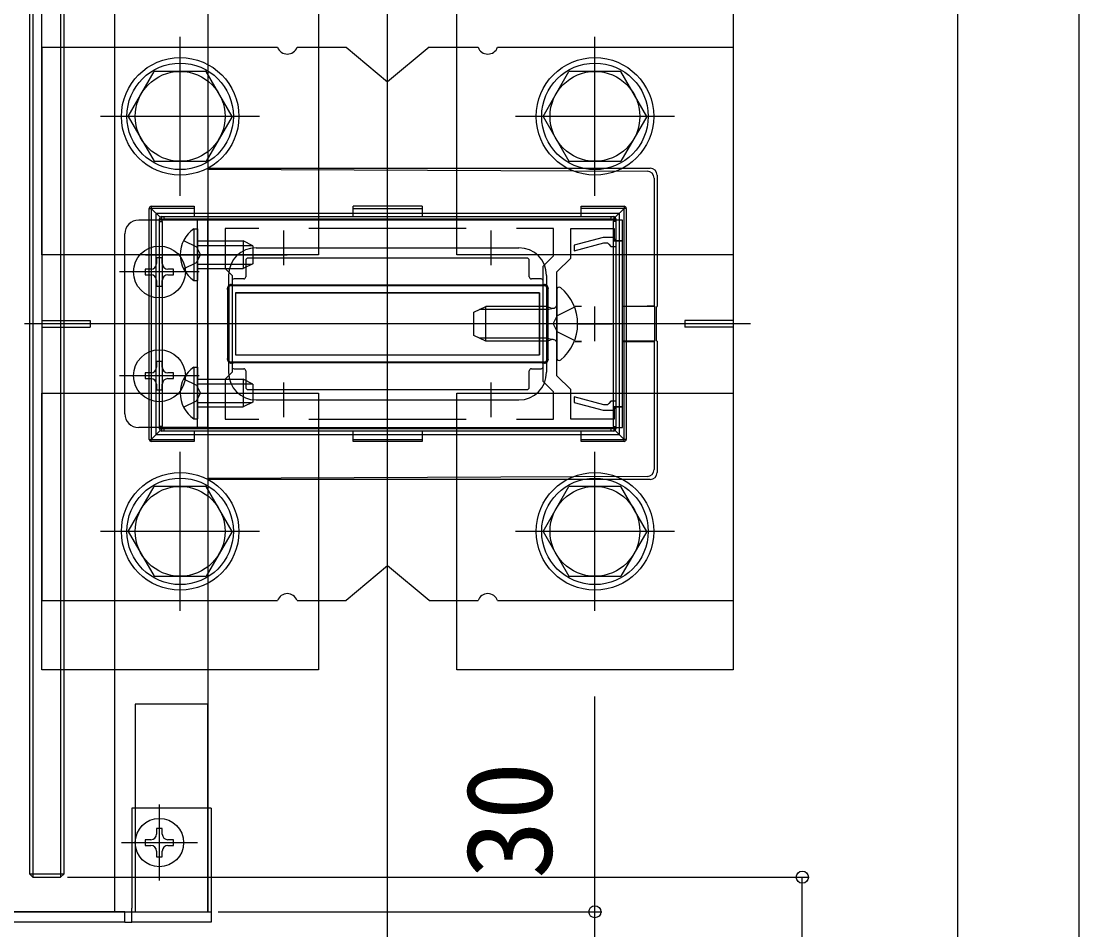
# Model space of a CAD drawing. Units: millimetres, scale not verified. Extents: x -875 to 875, y -1300 to 1294.
# Drawn here: x -248 to -95, y 135.2 to 266.6 of the extents above; entities that cross this region are included whole.
import ezdxf
from ezdxf.enums import TextEntityAlignment as Align

# ---------------------------------------------------------------- set-up
doc = ezdxf.new("R2010")
doc.units = ezdxf.units.MM
doc.header["$LTSCALE"] = 8
for name, color, linetype in [('0-2_YKK_11', 7, 'Continuous'), ('0-3_YKK_12', 2, 'Continuous'), ('0-4_YKK_13', 4, 'Continuous'), ('0-5_YKK_D', 6, 'Continuous'), ('0-7_YSS_K', 3, 'Continuous')]:
    doc.layers.add(name, color=color, linetype=linetype)
doc.styles.add('ＭＳ ゴシック', font='')
doc.styles.get('ＭＳ ゴシック').set_extended_font_data('MS Gothic')

msp = doc.modelspace()

# ---------------------------------------------------------------- linework, layer by layer
at = {"layer": '0-2_YKK_11'}
for p, q in [((-210, 231.353), (-210, 236.353)), ((-183.633, 236.653), (-206.367, 236.653)), ((-180, 231.353), (-180, 236.353)), ((-212.5, 233.853), (-207.5, 233.853)), ((-182.5, 233.853), (-177.5, 233.853)), ((-165, 220.353), (-165, 225.353)), ((-167.5, 222.853), (-162.5, 222.853)), ((-210, 209.353), (-210, 214.353)), ((-180, 209.353), (-180, 214.353)), ((-212.5, 211.853), (-207.5, 211.853)), ((-182.5, 211.853), (-177.5, 211.853)), ((-206.367, 209.053), (-183.633, 209.053))]:
    msp.add_line(p, q, dxfattribs=at)
msp.add_lwpolyline([(-221, 207.853), (-161, 207.853), (-161, 210.853), (-162.2, 210.853), (-162.2, 209.053), (-168.5, 209.053), (-168.5, 213.353), (-170.5, 215.353), (-170.5, 230.353), (-168.5, 232.353), (-168.5, 236.653), (-162.2, 236.653), (-162.2, 234.853), (-161, 234.853), (-161, 237.853), (-221, 237.853)], close=True, dxfattribs=at)
for points in [[(-213.633, 236.653), (-218.5, 236.653), (-218.5, 230.853), (-217.5, 229.853), (-217.5, 215.853), (-218.5, 214.853), (-218.5, 209.053), (-213.633, 209.053)], [(-176.367, 209.053), (-171, 209.053), (-171, 213.025), (-172.5, 214.525), (-172.5, 231.182), (-171, 232.682), (-171, 236.653), (-176.367, 236.653)], [(-162, 218.996), (-162, 211.653), (-162.7, 211.653), (-163, 211.353), (-163.2, 211.153), (-163.695, 211.153), (-168, 212.307), (-168, 211.479), (-163.8, 210.353), (-162.4, 210.353), (-162.2, 210.553), (-161.9, 210.853), (-161, 210.853), (-161, 234.853), (-161.9, 234.853), (-162.2, 235.153), (-162.4, 235.353), (-163.8, 235.353), (-168, 234.228), (-168, 233.4), (-163.695, 234.553), (-163.2, 234.553), (-163, 234.353), (-162.7, 234.053), (-162, 234.053), (-162, 226.711)]]:
    msp.add_lwpolyline(points, dxfattribs=at)
at = {"layer": '0-3_YKK_12'}
for p, q in [((-234.5, 860.353), (-234.5, 137.853)), ((-221, 846.853), (-221, 137.853)), ((-95, 722.853), (-95, 117.853)), ((-214, 233.853), (-176, 233.853)), ((-218, 229.853), (-218, 215.853)), ((-172, 229.853), (-172, 215.853)), ((-142.5, 222.853), (-247.5, 222.853)), ((-214, 211.853), (-176, 211.853)), ((-255, 137.853), (-221, 137.853))]:
    msp.add_line(p, q, dxfattribs=at)
for centre, start, end in [((-214, 229.853), 90, 180), ((-176, 229.853), 0, 90), ((-214, 215.853), 180, 270), ((-176, 215.853), 270, 0)]:
    msp.add_arc(centre, 4, start, end, dxfattribs=at)
at = {"layer": '0-4_YKK_13'}
for p, q in [((-246.3, 857.853), (-246.3, 142.853)), ((-242.3, 857.853), (-242.3, 142.853)), ((-225, 241.353), (-225, 264.353)), ((-165, 241.353), (-165, 264.353)), ((-245, 262.853), (-210.914, 262.853)), ((-245, 262.853), (-245, 182.853)), ((-208.086, 262.853), (-201, 262.853)), ((-201, 262.853), (-195, 257.853)), ((-189, 262.853), (-195, 257.853)), ((-189, 262.853), (-181.914, 262.853)), ((-179.086, 262.853), (-145, 262.853)), ((-145, 262.853), (-145, 182.853)), ((-232.5, 252.853), (-228.758, 259.353)), ((-221.253, 259.353), (-228.758, 259.353)), ((-217.5, 252.853), (-221.242, 259.353)), ((-172.5, 252.853), (-168.758, 259.353)), ((-161.253, 259.353), (-168.758, 259.353)), ((-157.5, 252.853), (-161.242, 259.353)), ((-213.5, 252.853), (-236.5, 252.853)), ((-232.5, 252.853), (-228.758, 246.353)), ((-217.5, 252.853), (-221.242, 246.353)), ((-153.5, 252.853), (-176.5, 252.853)), ((-172.5, 252.853), (-168.758, 246.353)), ((-157.5, 252.853), (-161.242, 246.353)), ((-228.758, 246.353), (-221.242, 246.353)), ((-168.758, 246.353), (-161.242, 246.353)), ((-221, 245.353), (-156.999, 245.353)), ((-221, 245.21), (-157.436, 244.919)), ((-156.442, 243.921), (-156.442, 225.389)), ((-156, 244.359), (-156, 225.353)), ((-229.478, 206.153), (-229.478, 239.553)), ((-229.478, 239.553), (-229.178, 239.553)), ((-229.178, 239.853), (-222.978, 239.853)), ((-229.178, 239.853), (-229.178, 239.553)), ((-222.978, 239.553), (-229.178, 239.553)), ((-229.178, 239.553), (-229.178, 206.153)), ((-227.89, 238.265), (-229.178, 239.553)), ((-228.5, 238.853), (-161.5, 238.853)), ((-222.978, 239.853), (-222.978, 238.353)), ((-199.978, 238.353), (-199.978, 239.853)), ((-189.978, 239.853), (-199.978, 239.853)), ((-199.978, 239.553), (-189.978, 239.553)), ((-189.978, 239.853), (-189.978, 238.353)), ((-166.978, 239.853), (-160.778, 239.853)), ((-166.978, 238.353), (-166.978, 239.853)), ((-162.066, 238.265), (-160.778, 239.553)), ((-161.5, 238.853), (-161.5, 206.853)), ((-160.478, 239.553), (-160.778, 239.553)), ((-160.778, 206.153), (-160.778, 239.553)), ((-160.478, 239.553), (-160.478, 206.153)), ((-221, 237.853), (-231, 237.853)), ((-227.978, 237.648), (-227.978, 238.053)), ((-227.978, 208.058), (-227.978, 237.648)), ((-227.978, 237.648), (-227.606, 237.648)), ((-227.678, 238.353), (-227.312, 238.353)), ((-227.606, 237.648), (-227.606, 208.058)), ((-227.312, 238.353), (-162.688, 238.353)), ((-162.665, 238.003), (-227.29, 238.003)), ((-222.5, 207.853), (-222.5, 237.853)), ((-221, 207.853), (-221, 237.853)), ((-162.688, 238.353), (-162.278, 238.353)), ((-162.306, 237.683), (-161.978, 237.683)), ((-162.306, 208.023), (-162.306, 237.683)), ((-161.978, 238.053), (-161.978, 237.683)), ((-161.978, 237.683), (-161.978, 208.023)), ((-233, 209.853), (-233, 235.853)), ((-228, 224.603), (-228, 236.103)), ((-223.009, 236.603), (-222.5, 236.603)), ((-222.5, 236.603), (-222.5, 229.103)), ((-222.5, 234.199), (-214.591, 234.199)), ((-214.5, 234.153), (-215.9, 234.853)), ((-214.5, 234.153), (-214.5, 231.553)), ((-230, 232.853), (-209.5, 232.853)), ((-227.59, 231.583), (-227.59, 232.403)), ((-222.5, 231.507), (-214.591, 231.507)), ((-214.5, 231.553), (-215.9, 230.853)), ((-215.5, 232.053), (-215.5, 229.653)), ((-174.8, 232.353), (-215.2, 232.353)), ((-174.5, 229.653), (-174.5, 232.053)), ((-222.25, 230.353), (-233.75, 230.353)), ((-222.5, 230.853), (-215.9, 230.853)), ((-217.978, 228.053), (-217.978, 227.491)), ((-217.116, 228.353), (-217.678, 228.353)), ((-217.5, 229.053), (-217.5, 216.653)), ((-215.8, 229.353), (-217.2, 229.353)), ((-172.878, 228.353), (-217.116, 228.353)), ((-217.096, 228.499), (-172.859, 228.499)), ((-172.8, 229.353), (-174.2, 229.353)), ((-172.278, 228.353), (-172.878, 228.353)), ((-172.5, 216.653), (-172.5, 229.053)), ((-171.978, 227.451), (-171.978, 228.053)), ((-218.109, 218.216), (-218.109, 227.491)), ((-218.109, 227.491), (-217.978, 227.491)), ((-217.978, 227.491), (-217.978, 218.216)), ((-217, 227.353), (-217, 218.353)), ((-217, 227.353), (-173, 227.353)), ((-173, 227.353), (-173, 218.353)), ((-171.817, 227.451), (-171.978, 227.451)), ((-171.817, 227.451), (-171.817, 218.256)), ((-170.5, 227.814), (-170.5, 217.892)), ((-182.5, 224.553), (-180.8, 225.353)), ((-171.9, 224.92), (-181.72, 224.92)), ((-171.9, 225.353), (-180.8, 225.353)), ((-180.8, 220.353), (-180.8, 225.353)), ((-171.9, 220.353), (-171.9, 225.353)), ((-171.9, 225.353), (-171.305, 225.137)), ((-171.9, 224.92), (-170.977, 225.114)), ((-167.938, 225.253), (-170.455, 223.998)), ((-167.882, 225.406), (-166.93, 225.406)), ((-166.961, 225.382), (-167.873, 225.384)), ((-161, 225.406), (-157.441, 225.406)), ((-156.337, 225.354), (-161, 225.366)), ((-156.442, 225.389), (-156.337, 225.354)), ((-156.337, 220.352), (-156.337, 225.354)), ((-156.105, 225.318), (-156, 225.353)), ((-156.105, 220.388), (-156.105, 225.318)), ((-182.5, 221.153), (-182.5, 224.553)), ((-171.064, 222.853), (-170.455, 223.998)), ((-245, 223.353), (-238, 223.353)), ((-245, 222.353), (-238, 222.353)), ((-238, 223.353), (-238, 222.353)), ((-166.5, 222.853), (-183.027, 222.853)), ((-171.064, 222.853), (-170.455, 221.708)), ((-152, 223.353), (-152, 222.353)), ((-145, 223.353), (-152, 223.353)), ((-145, 222.353), (-152, 222.353)), ((-228, 209.603), (-228, 221.103)), ((-180.8, 220.353), (-182.5, 221.153)), ((-171.9, 220.786), (-181.72, 220.786)), ((-171.9, 220.353), (-180.8, 220.353)), ((-171.9, 220.786), (-170.977, 220.593)), ((-171.9, 220.353), (-171.305, 220.569)), ((-167.938, 220.453), (-170.455, 221.708)), ((-166.961, 220.325), (-167.873, 220.323)), ((-156.337, 220.352), (-161, 220.34)), ((-156.442, 220.317), (-156.337, 220.352)), ((-156, 220.353), (-156.105, 220.388)), ((-156, 220.353), (-156, 201.347)), ((-167.882, 220.301), (-166.93, 220.301)), ((-161, 220.301), (-157.441, 220.301)), ((-156.442, 220.317), (-156.442, 201.786)), ((-227.59, 216.583), (-227.59, 217.403)), ((-217.978, 218.216), (-218.109, 218.216)), ((-217.978, 218.216), (-217.978, 217.653)), ((-217.678, 217.353), (-217.116, 217.353)), ((-217.116, 217.353), (-172.878, 217.353)), ((-217, 218.353), (-173, 218.353)), ((-172.878, 217.353), (-172.278, 217.353)), ((-171.978, 218.256), (-171.817, 218.256)), ((-223.009, 216.603), (-222.5, 216.603)), ((-222.5, 216.603), (-222.5, 209.103)), ((-217.2, 216.353), (-215.8, 216.353)), ((-172.859, 217.208), (-217.096, 217.208)), ((-215.5, 216.053), (-215.5, 213.653)), ((-174.5, 213.653), (-174.5, 216.053)), ((-174.2, 216.353), (-172.8, 216.353)), ((-222.25, 215.353), (-233.75, 215.353)), ((-214.5, 214.153), (-215.9, 214.853)), ((-230, 212.853), (-209.5, 212.853)), ((-222.5, 214.199), (-214.591, 214.199)), ((-215.2, 213.353), (-174.8, 213.353)), ((-214.5, 214.153), (-214.5, 211.553)), ((-222.5, 211.507), (-214.591, 211.507)), ((-214.5, 211.553), (-215.9, 210.853)), ((-222.5, 210.853), (-215.9, 210.853)), ((-221, 207.853), (-231, 207.853)), ((-227.89, 207.441), (-229.178, 206.153)), ((-227.978, 207.653), (-227.978, 208.058)), ((-227.978, 208.058), (-227.606, 208.058)), ((-227.312, 207.353), (-227.678, 207.353)), ((-162.688, 207.353), (-227.312, 207.353)), ((-227.29, 207.704), (-162.665, 207.704)), ((-222.978, 207.353), (-222.978, 205.853)), ((-199.978, 205.853), (-199.978, 207.353)), ((-189.978, 207.353), (-189.978, 205.853)), ((-166.978, 205.853), (-166.978, 207.353)), ((-162.278, 207.353), (-162.688, 207.353)), ((-162.306, 208.023), (-161.978, 208.023)), ((-162.066, 207.441), (-160.778, 206.153)), ((-161.978, 208.023), (-161.978, 207.653)), ((-229.478, 206.153), (-229.178, 206.153)), ((-229.178, 206.153), (-222.978, 206.153)), ((-229.178, 205.853), (-229.178, 206.153)), ((-222.978, 205.853), (-229.178, 205.853)), ((-199.978, 206.153), (-189.978, 206.153)), ((-189.978, 205.853), (-199.978, 205.853)), ((-166.978, 206.153), (-160.778, 206.153)), ((-160.778, 205.853), (-166.978, 205.853)), ((-160.478, 206.153), (-160.778, 206.153)), ((-160.778, 205.853), (-160.778, 206.153)), ((-225, 181.353), (-225, 204.353)), ((-165, 181.353), (-165, 204.353)), ((-157.436, 200.787), (-221, 200.497)), ((-232.5, 192.853), (-228.758, 199.353)), ((-221.253, 199.353), (-228.758, 199.353)), ((-217.5, 192.853), (-221.242, 199.353)), ((-156.999, 200.353), (-221, 200.353)), ((-172.5, 192.853), (-168.758, 199.353)), ((-161.253, 199.353), (-168.758, 199.353)), ((-157.5, 192.853), (-161.242, 199.353)), ((-213.5, 192.853), (-236.5, 192.853)), ((-232.5, 192.853), (-228.758, 186.353)), ((-217.5, 192.853), (-221.242, 186.353)), ((-153.5, 192.853), (-176.5, 192.853)), ((-172.5, 192.853), (-168.758, 186.353)), ((-157.5, 192.853), (-161.242, 186.353)), ((-228.758, 186.353), (-221.242, 186.353)), ((-168.758, 186.353), (-161.242, 186.353)), ((-245, 182.853), (-210.914, 182.853)), ((-208.086, 182.853), (-201, 182.853)), ((-189, 182.853), (-181.914, 182.853)), ((-179.086, 182.853), (-145, 182.853)), ((-228, 142.353), (-228, 153.353)), ((-220.5, 152.853), (-220.5, 138.353)), ((-233.5, 147.853), (-222.5, 147.853)), ((-226.77, 147.443), (-225.95, 147.443)), ((-246.8, 143.353), (-241.8, 143.353)), ((-233, 137.853), (-232, 137.853)), ((-232, 136.353), (-232, 138.353)), ((-232, 137.853), (-220.5, 137.853)), ((-233, 136.353), (-255, 136.353)), ((-233, 136.353), (-232, 136.353))]:
    msp.add_line(p, q, dxfattribs=at)
for points in [[(-242.3, 857.853), (-246.3, 857.853), (-246.8, 857.353), (-246.8, 143.353), (-246.3, 142.853), (-242.3, 142.853), (-241.8, 143.353), (-241.8, 857.353)], [(-245, 272.853), (-205, 272.853), (-205, 232.853), (-245, 232.853)], [(-185, 272.853), (-145, 272.853), (-145, 232.853), (-185, 232.853)], [(-173, 227.353), (-217, 227.353), (-217, 218.353), (-173, 218.353)], [(-245, 212.853), (-205, 212.853), (-205, 172.853), (-245, 172.853)], [(-185, 212.853), (-145, 212.853), (-145, 172.853), (-185, 172.853)], [(-231.5, 137.853), (-221, 137.853), (-221, 167.853), (-231.5, 167.853)]]:
    msp.add_lwpolyline(points, close=True, dxfattribs=at)
for points in [[(-228.5, 238.853), (-228.5, 206.853), (-161.5, 206.853)], [(-160.778, 239.853), (-160.778, 239.553), (-166.978, 239.553)], [(-223.009, 236.603), (-223.009, 229.103), (-222.5, 229.103)], [(-224.509, 234.903), (-222.654, 233.998), (-222.045, 232.853)], [(-222.5, 234.853), (-215.9, 234.853), (-215.9, 230.853)], [(-224.509, 230.803), (-222.654, 231.708), (-222.045, 232.853)], [(-227.59, 232.403), (-228.41, 232.403), (-228.41, 231.583)], [(-229.23, 230.763), (-230.05, 230.763), (-230.05, 229.943), (-229.23, 229.943)], [(-226.77, 229.943), (-225.95, 229.943), (-225.95, 230.763), (-226.77, 230.763)], [(-228.41, 229.123), (-228.41, 228.303), (-227.59, 228.303), (-227.59, 229.123)], [(-171.978, 217.653), (-171.978, 218.256), (-171.978, 227.451)], [(-227.59, 217.403), (-228.41, 217.403), (-228.41, 216.583)], [(-229.23, 215.763), (-230.05, 215.763), (-230.05, 214.943), (-229.23, 214.943)], [(-226.77, 214.943), (-225.95, 214.943), (-225.95, 215.763), (-226.77, 215.763)], [(-223.009, 216.603), (-223.009, 209.103), (-222.5, 209.103)], [(-224.509, 214.903), (-222.654, 213.998), (-222.045, 212.853)], [(-222.5, 214.853), (-215.9, 214.853), (-215.9, 210.853)], [(-228.41, 214.123), (-228.41, 213.303), (-227.59, 213.303), (-227.59, 214.123)], [(-224.509, 210.803), (-222.654, 211.708), (-222.045, 212.853)], [(-189, 182.853), (-195, 187.853), (-201, 182.853)], [(-220.5, 152.853), (-232, 152.853), (-232, 138.353)], [(-227.59, 149.083), (-227.59, 149.903), (-228.41, 149.903), (-228.41, 149.083)], [(-229.23, 148.263), (-230.05, 148.263), (-230.05, 147.443), (-229.23, 147.443)], [(-225.95, 147.443), (-225.95, 148.263), (-226.77, 148.263)], [(-228.41, 146.623), (-228.41, 145.803), (-227.59, 145.803), (-227.59, 146.623)], [(-233, 136.353), (-233, 137.853), (-255, 137.853)], [(-220.5, 138.353), (-220.5, 136.353), (-232, 136.353)]]:
    msp.add_lwpolyline(points, dxfattribs=at)
for centre, radius in [((-225, 252.853), 8.5), ((-225, 252.853), 7.7), ((-165, 252.853), 8.5), ((-165, 252.853), 7.7), ((-225, 252.853), 6.5), ((-165, 252.853), 6.5), ((-228, 230.353), 3.75), ((-228, 215.353), 3.75), ((-225, 192.853), 8.5), ((-225, 192.853), 7.7), ((-165, 192.853), 8.5), ((-165, 192.853), 7.7), ((-225, 192.853), 6.5), ((-165, 192.853), 6.5), ((-228, 147.853), 3.5)]:
    msp.add_circle(centre, radius, dxfattribs=at)
for centre, radius, start, end in [((-209.5, 263.353), 1.5, 199.47122, 340.52878), ((-180.5, 263.353), 1.5, 199.47122, 340.52878), ((-157.444, 243.917), 1.002, 0.18156, 89.55613), ((-229.178, 239.553), 0.3, 90, 180), ((-160.778, 239.553), 0.3, 0, 90), ((-231, 235.853), 2, 90, 180), ((-227.678, 238.053), 0.3, 90, 180), ((-227.727, 239.043), 1.021, 255.76604, 275.34634), ((-228.208, 238.111), 0.583, 351.59848, 24.49238), ((-228.524, 238.1), 1.238, 355.48761, 11.80124), ((-163.9, 238.1), 1.238, 355.48761, 11.80124), ((-156.878, 238.114), 5.405, 177.46815, 180.90493), ((-162.206, 238.998), 0.972, 265.48785, 283.57813), ((-162.278, 238.053), 0.3, 0, 90), ((-220.473, 232.853), 4.527, 124.06671, 235.93329), ((-229.23, 231.583), 0.82, 270, 0), ((-226.77, 231.583), 0.82, 180, 270), ((-229.23, 229.123), 0.82, 0, 90), ((-226.77, 229.123), 0.82, 90, 180), ((-217.66, 228.051), 0.482, 84.94378, 184.75989), ((-218.116, 228.252), 0.242, 264.01675, 304.76553), ((-217.678, 228.053), 0.3, 90, 180), ((-217.836, 228.506), 0.22, 316.13479, 6.78973), ((-217.473, 228.475), 0.377, 341.16899, 3.63197), ((-173.235, 228.475), 0.377, 341.16899, 3.63197), ((-171.864, 228.501), 0.439, 175.73302, 199.64052), ((-172.261, 228.054), 0.481, 354.8078, 94.94499), ((-172.278, 228.053), 0.3, 0, 90), ((-171.817, 228.322), 0.313, 239.03583, 276.45215), ((-170.161, 227.814), 0.339, 50.15964, 180), ((-174.3, 222.853), 6.8, 309.84036, 50.15964), ((-171.1, 225.701), 0.6, 250.03043, 0), ((-171.1, 220.006), 0.6, 0, 109.96957), ((-217.66, 217.655), 0.482, 175.24763, 275.0487), ((-218.116, 217.454), 0.242, 55.23447, 95.98325), ((-217.678, 217.653), 0.3, 180, 270), ((-217.836, 217.201), 0.22, 353.21027, 43.86521), ((-217.473, 217.231), 0.377, 356.36803, 18.83101), ((-173.235, 217.231), 0.377, 356.36803, 18.83101), ((-171.864, 217.206), 0.439, 160.35948, 184.26698), ((-172.261, 217.652), 0.481, 265.06323, 5.18399), ((-172.278, 217.653), 0.3, 270, 360), ((-171.817, 217.385), 0.313, 83.54785, 120.96417), ((-170.161, 217.892), 0.339, 180, 309.84036), ((-229.23, 216.583), 0.82, 270, 0), ((-226.77, 216.583), 0.82, 180, 270), ((-220.473, 212.853), 4.527, 124.06671, 235.93329), ((-229.23, 214.123), 0.82, 0, 90), ((-226.77, 214.123), 0.82, 90, 180), ((-231, 209.853), 2, 180, 270), ((-227.727, 206.663), 1.021, 84.65366, 104.23396), ((-227.678, 207.653), 0.3, 180, 270), ((-228.208, 207.595), 0.583, 335.50762, 8.40152), ((-228.524, 207.606), 1.238, 348.19876, 4.51239), ((-163.9, 207.606), 1.238, 348.19876, 4.51239), ((-156.878, 207.592), 5.405, 179.09507, 182.53185), ((-162.206, 206.709), 0.972, 76.42187, 94.51215), ((-162.278, 207.653), 0.3, 270, 0), ((-229.178, 206.153), 0.3, 180, 270), ((-160.778, 206.153), 0.3, 270, 0), ((-157.444, 201.789), 1.002, 270.44387, 359.81844), ((-209.5, 182.353), 1.5, 19.47122, 160.52878), ((-180.5, 182.353), 1.5, 19.47122, 160.52878), ((-229.23, 149.083), 0.82, 270, 0), ((-226.77, 149.083), 0.82, 180, 270), ((-229.23, 146.623), 0.82, 0, 90), ((-226.77, 146.623), 0.82, 90, 180)]:
    msp.add_arc(centre, radius, start, end, dxfattribs=at)
for centre, major_axis, ratio, start_param, end_param in [((-157.006, 244.352), (-0.883, -0.487), 0.991424, 2.6412593, 4.2047718), ((-227.678, 238.201), (-0.213, 3.041), 0.01114, 4.5287479, 4.6540634), ((-227.53, 238.053), (3.041, -0.213), 0.01114, 4.6796908, 4.7920803), ((-162.128, 238.053), (3.041, 0.212), 0.004381, 4.5343657, 4.6612617), ((-162.278, 237.903), (0.212, 3.041), 0.004381, 1.5297466, 1.6435716), ((-215.2, 232.053), (-0.212, 0.212), 0.999695, 5.4979394, 7.0684312), ((-174.8, 232.053), (0.212, 0.212), 0.999695, 5.4979394, 7.0684312), ((-215.8, 229.653), (0.212, -0.212), 0.999695, 5.4979394, 7.0684312), ((-174.2, 229.653), (-0.212, -0.212), 0.999695, 5.4979394, 7.0684312), ((-218.278, 228.781), (-0.215, 3.042), 0.027874, 4.2724735, 4.4547294), ((-218.15, 228.653), (3.042, -0.215), 0.027874, 4.8902834, 5.0681107), ((-217.2, 229.053), (-0.212, 0.212), 0.999695, 5.4979394, 7.0684312), ((-171.546, 228.653), (3.041, 0.214), 0.022498, 4.2644679, 4.4595701), ((-172.8, 229.053), (0.212, 0.212), 0.999695, 5.4979394, 7.0684312), ((-171.678, 228.521), (0.214, 3.041), 0.022498, 1.7411427, 1.9321069), ((-157.441, 225.388), (-1, 0), 0.017455, 3.1939525, 4.712389), ((-157.441, 220.318), (-1, 0), 0.017455, 1.5707963, 3.0892328), ((-218.278, 216.926), (0.215, 3.042), 0.027874, 4.9700486, 5.1523045), ((-171.678, 217.185), (-0.214, 3.041), 0.022498, 1.2094857, 1.40045), ((-218.15, 217.053), (3.042, 0.215), 0.027874, 1.2150746, 1.3929019), ((-217.2, 216.653), (-0.212, -0.212), 0.999695, 5.4979394, 7.0684312), ((-215.8, 216.053), (0.212, 0.212), 0.999695, 5.4979394, 7.0684312), ((-174.2, 216.053), (-0.212, 0.212), 0.999695, 5.4979394, 7.0684312), ((-171.546, 217.053), (3.041, -0.214), 0.022498, 1.8236152, 2.0187174), ((-172.8, 216.653), (0.212, -0.212), 0.999695, 5.4979394, 7.0684312), ((-215.2, 213.653), (-0.212, -0.212), 0.999695, 5.4979394, 7.0684312), ((-174.8, 213.653), (0.212, -0.212), 0.999695, 5.4979394, 7.0684312), ((-227.678, 207.505), (0.213, 3.041), 0.01114, 4.7707145, 4.8960301), ((-227.53, 207.653), (3.041, 0.213), 0.01114, 1.491105, 1.6034945), ((-162.128, 207.653), (3.041, -0.212), 0.004381, 1.6219236, 1.7488196), ((-162.278, 207.803), (-0.212, 3.041), 0.004381, 1.498021, 1.6118461), ((-157.006, 201.355), (-0.883, 0.487), 0.991424, 2.0784135, 3.641926)]:
    msp.add_ellipse(centre, major_axis=major_axis, ratio=ratio, start_param=start_param, end_param=end_param, dxfattribs=at)
at = {"layer": '0-5_YKK_D'}
for p, q in [((-241.3, 142.853), (-134, 142.853)), ((-135, 107.853), (-135, 142.853)), ((-219.5, 137.853), (-164, 137.853))]:
    msp.add_line(p, q, dxfattribs=at)
msp.add_lwpolyline([(-165, 107.853), (-165, 137.853), (-165, 168.955)], dxfattribs=at)
for centre in [(-135, 142.853), (-165, 137.853)]:
    msp.add_circle(centre, 0.875, dxfattribs=at)
at = {"layer": '0-7_YSS_K'}
for p, q in [((-195, -30.147), (-195, 822.853)), ((-112.5, 107.853), (-112.5, 740.353))]:
    msp.add_line(p, q, dxfattribs=at)

# ---------------------------------------------------------------- texts
at = {"layer": '0-5_YKK_D', "style": 'ＭＳ ゴシック'}
msp.add_text('30', height=12.46, rotation=90, dxfattribs=at).set_placement((-167.5, 142.598), align=Align.BOTTOM_LEFT)

doc.saveas('drawing.dxf')
